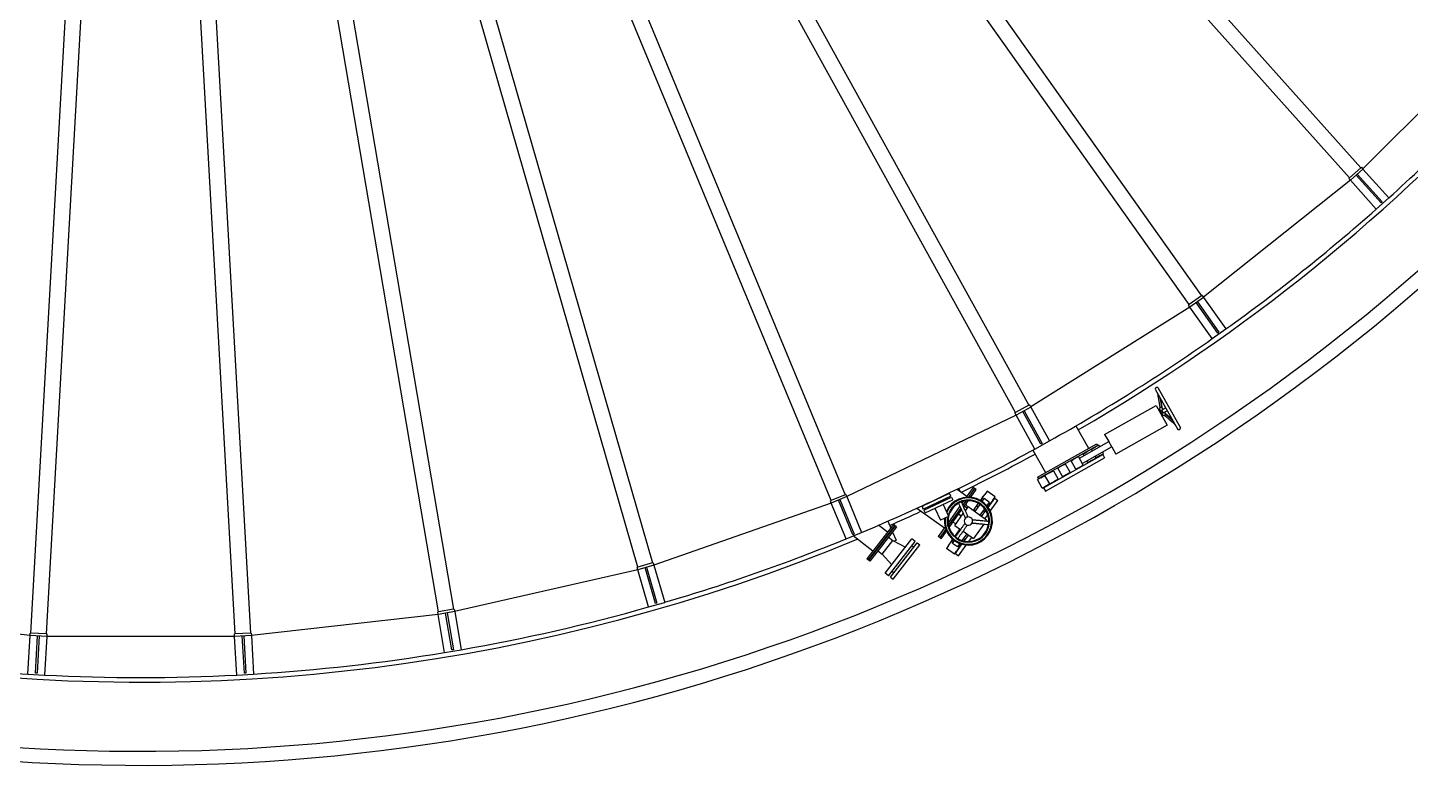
# Model space of a CAD drawing. Header units: millimetres. Extents: x 0 to 157650, y 0 to 89100.
# Drawn here: x 25551 to 34618, y 18890 to 23728 of the extents above; entities that cross this region are included whole.
import ezdxf

# ---------------------------------------------------------------- set-up
doc = ezdxf.new("R2010")
doc.units = ezdxf.units.MM
doc.header["$LTSCALE"] = 150
doc.layers.add('Visible', color=7, linetype='Continuous', lineweight=25)

msp = doc.modelspace()

# ---------------------------------------------------------------- linework, layer by layer
at = {"layer": 'Visible', "color": 9, "true_color": 0xc0c0c0}
for p, q in [((28336.9, 29473), (34292.6, 22809.2)), ((34218, 22742.6), (28239, 29432.5)), ((33166.8, 21911.4), (27922.8, 29301.5)), ((28017.5, 29340.7), (33248.4, 21969.2)), ((27714.8, 29215.3), (32116.7, 21251.5)), ((32029.2, 21203.1), (27621.8, 29176.8)), ((30819.4, 20626.6), (27327.8, 29055)), ((27420.2, 29093.3), (30911.8, 20664.9)), ((29552.7, 20189.3), (27033.2, 28933)), ((27126.2, 28971.5), (29648.8, 20217)), ((25572.6, 19757.5), (26075.3, 28715.8)), ((26173.2, 28675.2), (25672.5, 19751.9)), ((26912.7, 19751.9), (26411.2, 28675.3)), ((26509, 28715.9), (27012.6, 19757.6)), ((27181.8, 26749.1), (28343.6, 19913.2)), ((28245, 19896.5), (27089.5, 26695.1)), ((35145.6, 23639.7), (34306.8, 22800.8)), ((34292.6, 22809.2), (34218, 22742.6)), ((34307, 22800.6), (34224.9, 22727.3)), ((34425.5, 22577.9), (34262.2, 22760.6)), ((34269.7, 22767.3), (34432.9, 22584.6)), ((34296.3, 22812.5), (34292.6, 22809.2)), ((34296.3, 22812.5), (34307, 22800.6)), ((34307, 22800.6), (34476.2, 22611.2)), ((34224.8, 22727.5), (33261.6, 21959.3)), ((34218, 22742.6), (34214.3, 22739.2)), ((34224.9, 22727.3), (34214.3, 22739.2)), ((34394.2, 22537.9), (34224.9, 22727.3)), ((34394.2, 22537.9), (34476.2, 22611.2)), ((34432.9, 22584.6), (34425.5, 22577.9)), ((33248.4, 21969.2), (33166.8, 21911.4)), ((33261.7, 21959.1), (33172, 21895.4)), ((33252.5, 21972.1), (33248.4, 21969.2)), ((33252.5, 21972.1), (33261.7, 21959.1)), ((33261.7, 21959.1), (33408.7, 21751.9)), ((33171.9, 21895.6), (32128.7, 21240.1)), ((33166.8, 21911.4), (33162.8, 21908.5)), ((33172, 21895.4), (33162.8, 21908.5)), ((33319, 21688.3), (33172, 21895.4)), ((33354.6, 21724.5), (33212.8, 21924.4)), ((33220.9, 21930.1), (33362.7, 21730.3)), ((33319, 21688.3), (33408.7, 21751.9)), ((33362.7, 21730.3), (33354.6, 21724.5)), ((32116.7, 21251.5), (32029.2, 21203.1)), ((32128.8, 21239.9), (32032.6, 21186.7)), ((32085.1, 21215.7), (32203.6, 21001.3)), ((32121.1, 21253.9), (32116.7, 21251.5)), ((32121.1, 21253.9), (32128.8, 21239.9)), ((32128.8, 21239.9), (32251.7, 21017.6)), ((32032.4, 21186.9), (30922.5, 20652.3)), ((32029.2, 21203.1), (32024.8, 21200.7)), ((32032.6, 21186.7), (32024.8, 21200.7)), ((32155.4, 20964.4), (32032.6, 21186.7)), ((32194.8, 20996.4), (32076.3, 21210.9)), ((32155.4, 20964.4), (32251.7, 21017.6)), ((32203.6, 21001.3), (32194.8, 20996.4)), ((30820.8, 20610.2), (29658, 20203.2)), ((30819.4, 20626.6), (30814.8, 20624.7)), ((30820.9, 20609.9), (30814.8, 20624.7)), ((30911.8, 20664.9), (30819.4, 20626.6)), ((30922.6, 20652), (30820.9, 20609.9)), ((30918.1, 20375.3), (30820.9, 20609.9)), ((30960.9, 20402.7), (30867.1, 20629.1)), ((30876.4, 20632.9), (30970.1, 20406.6)), ((30916.4, 20666.8), (30911.8, 20664.9)), ((30916.4, 20666.8), (30922.6, 20652)), ((30922.6, 20652), (31019.8, 20417.4)), ((30918.1, 20375.3), (31019.8, 20417.4)), ((30970.1, 20406.6), (30960.9, 20402.7)), ((29653.6, 20218.3), (29648.8, 20217)), ((29653.6, 20218.3), (29658, 20203)), ((29552.3, 20172.8), (28351.1, 19898.6)), ((29552.7, 20189.3), (29547.9, 20187.9)), ((29552.3, 20172.5), (29547.9, 20187.9)), ((29658, 20203), (29552.3, 20172.5)), ((29622.7, 19928.4), (29552.3, 20172.5)), ((29648.8, 20217), (29552.7, 20189.3)), ((29668.2, 19950.9), (29600.4, 20186.4)), ((29610, 20189.1), (29677.8, 19953.7)), ((29658, 20203), (29728.4, 19958.9)), ((29622.7, 19928.4), (29728.4, 19958.9)), ((29677.8, 19953.7), (29668.2, 19950.9)), ((25566.8, 19742.1), (24342.5, 19879.9)), ((28242.7, 19880.1), (27018.4, 19742.1)), ((28245, 19896.5), (28240.1, 19895.6)), ((28242.7, 19879.9), (28240.1, 19895.6)), ((28351.2, 19898.3), (28242.7, 19879.9)), ((28285.3, 19629.5), (28242.7, 19879.9)), ((28343.6, 19913.2), (28245, 19896.5)), ((28333.1, 19646.7), (28292, 19888.2)), ((28301.9, 19889.9), (28342.9, 19648.4)), ((28348.5, 19914.1), (28343.6, 19913.2)), ((28348.5, 19914.1), (28351.2, 19898.3)), ((28351.2, 19898.3), (28393.7, 19647.9)), ((25552.5, 19488.2), (25566.7, 19741.8)), ((25566.7, 19741.8), (25567.6, 19757.8)), ((25676.6, 19735.6), (25566.7, 19741.8)), ((25572.6, 19757.5), (25567.6, 19757.8)), ((25672.5, 19751.9), (25572.6, 19757.5)), ((25602.9, 19494.4), (25616.7, 19739)), ((25626.6, 19738.4), (25612.9, 19493.8)), ((25676.6, 19735.6), (25662.3, 19482)), ((25677.5, 19751.6), (25672.5, 19751.9)), ((25677.5, 19751.6), (25676.6, 19735.6)), ((26908.6, 19735.9), (25676.6, 19735.9)), ((26912.7, 19751.9), (26907.7, 19751.7)), ((26908.6, 19735.7), (26907.7, 19751.7)), ((27018.4, 19741.9), (26908.6, 19735.7)), ((26922.9, 19482.1), (26908.6, 19735.7)), ((27012.6, 19757.6), (26912.7, 19751.9)), ((26972.3, 19493.9), (26958.5, 19738.5)), ((26968.5, 19739.1), (26982.3, 19494.4)), ((27017.5, 19757.8), (27012.6, 19757.6)), ((27017.5, 19757.8), (27018.4, 19741.9)), ((27018.4, 19741.9), (27032.7, 19488.3)), ((28285.3, 19629.5), (28393.7, 19647.9)), ((28342.9, 19648.4), (28333.1, 19646.7)), ((25612.9, 19493.8), (25602.9, 19494.4)), ((26982.3, 19494.4), (26972.3, 19493.9)), ((25552.5, 19488.2), (25662.3, 19482)), ((26922.9, 19482.1), (27032.7, 19488.3))]:
    msp.add_line(p, q, dxfattribs=at)
at = {"layer": 'Visible'}
for p, q in [((32944.6, 21357.7), (33093.8, 21092.6)), ((32962, 21367.5), (33111.2, 21102.4)), ((32612.8, 21060.2), (32950.1, 21250)), ((32950.1, 21250), (33023.2, 21120.1)), ((32974.5, 21223), (32967.5, 21219)), ((32986.9, 21238.6), (32970.8, 21229.5)), ((32970.8, 21229.5), (32997.8, 21181.6)), ((32986.4, 21218.2), (32996.2, 21200.8)), ((32986.9, 21238.6), (32995.5, 21223.3)), ((32994.1, 21188.1), (32987.1, 21184.2)), ((33013.9, 21190.6), (32997.8, 21181.6)), ((33005.3, 21205.9), (33013.9, 21190.6)), ((32425.1, 21116.5), (32508, 20969.1)), ((32612.8, 21060.2), (32639.6, 21012.7)), ((33023.2, 21120.1), (32685.9, 20930.4)), ((32142.8, 20957.6), (32225.7, 20810.2)), ((32173, 20780.6), (32560.8, 20998.8)), ((32178.8, 20770.1), (32566.7, 20988.3)), ((32447.8, 20904.8), (32639.6, 21012.7)), ((32659.2, 20977.9), (32467.4, 20869.9)), ((32471.2, 20931.7), (32495.4, 20945.4)), ((32526.3, 20962.7), (32495.4, 20945.4)), ((32526.3, 20962.7), (32553.3, 20977.9)), ((32532.1, 20952.3), (32526.3, 20962.7)), ((32536.1, 20968.2), (32534.8, 20970.4)), ((32575, 20990.1), (32553.3, 20977.9)), ((32560.8, 20998.8), (32566.7, 20988.3)), ((32580.9, 20979.7), (32575, 20990.1)), ((32606.4, 20934.4), (32600.5, 20944.8)), ((32659.2, 20977.9), (32639.6, 21012.7)), ((32659.2, 20977.9), (32685.9, 20930.4)), ((32212.7, 20710), (32600.5, 20928.2)), ((32225.4, 20687.3), (32613.2, 20905.5)), ((32343, 20859.6), (32306.1, 20838.8)), ((32343, 20859.6), (32354.7, 20866.2)), ((32354.7, 20866.2), (32386, 20810.4)), ((32393.3, 20887.9), (32405, 20894.5)), ((32424.7, 20832.1), (32393.3, 20887.9)), ((32441.9, 20915.2), (32405, 20894.5)), ((32436.4, 20838.7), (32473.3, 20859.5)), ((32473.3, 20859.5), (32441.9, 20915.2)), ((32477.1, 20921.3), (32471.2, 20931.7)), ((32502.6, 20876), (32496.7, 20886.4)), ((32526.8, 20889.6), (32502.6, 20876)), ((32526.8, 20889.6), (32557.6, 20906.9)), ((32557.6, 20906.9), (32551.8, 20917.4)), ((32584.7, 20922.2), (32557.6, 20906.9)), ((32568.7, 20910.3), (32567.5, 20912.5)), ((32584.7, 20922.2), (32606.4, 20934.4)), ((32600.5, 20928.2), (32613.2, 20905.5)), ((32173, 20780.6), (32178.8, 20770.1)), ((32194.6, 20776.1), (32173, 20763.9)), ((32204.4, 20708.2), (32173, 20763.9)), ((32194.6, 20776.1), (32221.7, 20791.3)), ((32211.9, 20785.8), (32210.6, 20788)), ((32252.5, 20808.7), (32221.7, 20791.3)), ((32253.1, 20735.6), (32221.7, 20791.3)), ((32252.5, 20808.7), (32276.8, 20822.3)), ((32276.8, 20822.3), (32308.2, 20766.6)), ((32308.2, 20766.6), (32283.9, 20752.9)), ((32337.5, 20783.1), (32306.1, 20838.8)), ((32337.5, 20783.1), (32374.3, 20803.8)), ((32386, 20810.4), (32374.3, 20803.8)), ((32436.4, 20838.7), (32424.7, 20832.1)), ((31646, 20701.2), (31710.5, 20655.4)), ((31655, 20705.6), (31662.9, 20689.3)), ((31750.7, 20712), (31705.6, 20648.6)), ((31760.5, 20705.1), (31720.8, 20649.2)), ((31760.5, 20705.1), (31720.8, 20649.2)), ((31735, 20648.5), (31770.3, 20698.1)), ((31760.5, 20705.1), (31750.7, 20712)), ((31770.3, 20698.1), (31760.5, 20705.1)), ((31842.9, 20687.2), (31828.5, 20666.9)), ((31895, 20650.1), (31842.9, 20687.2)), ((32204.4, 20708.2), (32226, 20720.4)), ((32212.7, 20710), (32225.4, 20687.3)), ((32253.1, 20735.6), (32226, 20720.4)), ((32244.5, 20727.9), (32243.3, 20730)), ((32253.1, 20735.6), (32283.9, 20752.9)), ((31589.7, 20669.7), (31423.3, 20591.2)), ((31605.3, 20655.5), (31424.4, 20570.2)), ((31427.4, 20563.8), (31608.3, 20649.2)), ((31435.9, 20545.8), (31616.8, 20631.1)), ((31579, 20638.7), (31454.2, 20579.8)), ((31466.3, 20611.5), (31464.8, 20614.8)), ((31546.7, 20649.4), (31545.2, 20652.7)), ((31553.5, 20601.2), (31590.2, 20523.4)), ((31580.3, 20635.9), (31579, 20638.7)), ((31663.9, 20589.9), (31586.6, 20481.3)), ((31605.3, 20655.5), (31600.4, 20665.9)), ((31608.3, 20649.2), (31616.8, 20631.1)), ((31685.9, 20620.9), (31677.3, 20608.7)), ((31703, 20624.2), (31683, 20596.1)), ((31703, 20624.2), (31683, 20596.1)), ((31688.8, 20583.5), (31718.5, 20625.3)), ((31710.7, 20574.7), (31693.1, 20589.6)), ((31699.8, 20559.4), (31717.7, 20584.6)), ((31703.9, 20604.8), (31714.4, 20583.2)), ((31712.6, 20582.3), (31705.7, 20579)), ((31712.6, 20582.3), (31714.4, 20583.2)), ((31839.2, 20498.2), (31717.7, 20584.6)), ((31784.1, 20608.8), (31750.3, 20561.4)), ((31762.2, 20553), (31796.4, 20601.1)), ((31773.8, 20590.1), (31786.3, 20607.6)), ((31783.6, 20583.2), (31773.8, 20590.1)), ((31815, 20652.2), (31798, 20628.4)), ((31810.5, 20641.6), (31800.2, 20627.1)), ((31810.3, 20620.6), (31823.3, 20638.9)), ((31810.5, 20641.6), (31828.5, 20666.9)), ((31820.3, 20634.7), (31810.5, 20641.6)), ((31817, 20650.8), (31815, 20652.2)), ((31855.9, 20615.8), (31823.3, 20638.9)), ((31855.9, 20615.8), (31840, 20593.4)), ((31847.7, 20583.6), (31862.6, 20604.5)), ((31849.2, 20581.4), (31892.4, 20642)), ((31862.6, 20604.5), (31852.8, 20611.5)), ((31880.6, 20629.8), (31862.6, 20604.5)), ((31863.4, 20556.4), (31913.5, 20626.9)), ((31871.2, 20612.2), (31869.2, 20613.7)), ((31880.6, 20629.8), (31895, 20650.1)), ((31892.4, 20642), (31913.5, 20626.9)), ((31191, 20490.9), (31210.3, 20446.4)), ((31380.7, 20575.8), (31562.1, 20446.8)), ((31424.4, 20570.2), (31419.5, 20580.6)), ((31427.4, 20563.8), (31435.9, 20545.8)), ((31455.4, 20577.1), (31454.2, 20579.8)), ((31499.2, 20575.6), (31535.9, 20497.8)), ((31535.9, 20497.8), (31537.7, 20498.7)), ((31588.4, 20522.6), (31537.7, 20498.7)), ((31588.4, 20522.6), (31590.2, 20523.4)), ((31669.6, 20577.3), (31589.1, 20464.1)), ((31669.6, 20577.3), (31589.1, 20464.1)), ((31593.1, 20449.1), (31675.4, 20564.7)), ((31631.4, 20463.2), (31686.4, 20540.6)), ((31674.4, 20523.7), (31655.7, 20537)), ((31656, 20537.4), (31674.7, 20524.1)), ((31754.3, 20562.7), (31752.4, 20559.9)), ((31764.1, 20555.8), (31754.3, 20562.7)), ((31825.6, 20573.2), (31794.7, 20529.8)), ((31806.5, 20525.6), (31796.7, 20532.6)), ((31804.5, 20522.8), (31806.5, 20525.6)), ((31806.6, 20521.4), (31834.3, 20560.4)), ((31826, 20553), (31816.2, 20560)), ((31832.9, 20562.7), (31826, 20553)), ((31827.7, 20506.3), (31846.8, 20533.1)), ((31839.2, 20498.2), (31834, 20490.9)), ((31228.1, 20469.3), (31053.4, 20244.2)), ((31237.6, 20462), (31062.8, 20236.9)), ((31239.2, 20460.8), (31064.4, 20235.6)), ((31248.7, 20453.4), (31073.9, 20228.3)), ((31189.5, 20419.6), (31131.1, 20464.9)), ((31135.9, 20467), (31139.7, 20458.2)), ((31217.1, 20435.5), (31218.6, 20434.3)), ((31222.1, 20419.2), (31245.2, 20366.1)), ((31237.6, 20462), (31228.1, 20469.3)), ((31248.7, 20453.4), (31239.2, 20460.8)), ((31566.9, 20453.7), (31521.8, 20390.2)), ((31571.3, 20439.1), (31531.5, 20383.2)), ((31571.3, 20439.1), (31531.5, 20383.2)), ((31541.3, 20376.3), (31576.7, 20425.9)), ((31638.4, 20473), (31618.5, 20484.8)), ((31664, 20440), (31630.2, 20392.6)), ((31631.4, 20463.2), (31668.4, 20436.8)), ((31632.1, 20390.9), (31644.5, 20408.4)), ((31644.5, 20408.4), (31647, 20406.6)), ((31666, 20438.5), (31664, 20435.8)), ((31666.5, 20434), (31664, 20435.8)), ((31708.4, 20408.4), (31677.5, 20365)), ((31684.7, 20425.2), (31752.8, 20376.8)), ((31692.4, 20360.9), (31720.2, 20400)), ((31716.2, 20398.7), (31706.4, 20405.6)), ((31716.2, 20398.7), (31718.1, 20401.4)), ((31820.6, 20472.1), (31752.8, 20376.8)), ((31092, 20294), (30963.2, 20394)), ((31154, 20274.2), (31224.1, 20364.4)), ((31175, 20149.8), (31349.8, 20374.9)), ((31196.2, 20385.9), (31224, 20364.3)), ((31196.3, 20133.2), (31371.1, 20358.3)), ((31208.2, 20124), (31382.9, 20349.1)), ((31224.1, 20364.4), (31307.6, 20320.6)), ((31225.5, 20110.5), (31400.3, 20335.7)), ((31243.4, 20365.3), (31231.9, 20360.3)), ((31243.4, 20365.3), (31245.2, 20366.1)), ((31360.6, 20320.3), (31348.7, 20329.5)), ((31371.1, 20358.3), (31349.8, 20374.9)), ((31382.9, 20349.1), (31400.3, 20335.7)), ((31531.5, 20383.2), (31521.8, 20390.2)), ((31541.3, 20376.3), (31531.5, 20383.2)), ((31589.9, 20331.6), (31575.5, 20311.3)), ((31627.6, 20274.2), (31575.5, 20311.3)), ((31589.9, 20331.6), (31607.9, 20356.9)), ((31616.3, 20373), (31599.3, 20349.1)), ((31601.4, 20347.7), (31599.3, 20349.1)), ((31618.2, 20371.3), (31607.9, 20356.9)), ((31617.7, 20349.9), (31607.9, 20356.9)), ((31614.6, 20345.6), (31627.7, 20363.9)), ((31647.2, 20322.4), (31614.6, 20345.6)), ((31634.4, 20279.4), (31677.5, 20340)), ((31660, 20319.8), (31642.1, 20294.5)), ((31663.1, 20344.7), (31647.2, 20322.4)), ((31660, 20319.8), (31650.3, 20326.7)), ((31655.5, 20309.1), (31653.5, 20310.6)), ((31655.6, 20264.3), (31705.7, 20334.8)), ((31660, 20319.8), (31675, 20340.7)), ((31686.9, 20378.2), (31696.7, 20371.3)), ((31696.7, 20371.3), (31689.8, 20361.5)), ((31722.3, 20358.1), (31741.4, 20384.9)), ((31062.8, 20236.9), (31053.4, 20244.2)), ((31073.9, 20228.3), (31064.4, 20235.6)), ((31083.4, 20263.3), (31085, 20262.1)), ((31126.3, 20295.8), (31154.1, 20274.3)), ((31154, 20274.2), (31217.2, 20204.1)), ((31627.6, 20274.2), (31642.1, 20294.5)), ((31634.4, 20279.4), (31655.6, 20264.3)), ((31196.3, 20133.2), (31175, 20149.8)), ((31230.6, 20152.9), (31218.7, 20162.1)), ((31208.2, 20124), (31225.5, 20110.5))]:
    msp.add_line(p, q, dxfattribs=at)
at = {"layer": 'Visible', "color": 9, "true_color": 0xc0c0c0}
for radius, start, end in [(12796, 45.6757, 314.3243), (12250, 300.12331, 317.74649), (12220, 312.04628, 317.74534), (12704, 225.20746, 314.32186), (12220, 305.61771, 311.53053), (12250, 231.69857, 292.55367), (12220, 299.18914, 305.10195), (12220, 292.76057, 298.67338), (12250, 296.06134, 298.60785), (12250, 293.6338, 294.6897), (12220, 286.332, 292.24481), (12220, 279.90343, 285.81624), (12220, 260.61771, 266.53053), (12220, 273.47486, 279.38767), (12220, 267.04628, 272.9591)]:
    msp.add_arc((26292, 31685.9), radius, start, end, dxfattribs=at)
at = {"layer": 'Visible'}
for centre, radius, start, end in [((32956.5, 21356.9), 12, 62.92289, 175.80827), ((33099.2, 21103.3), 12, 242.92289, 355.80827), ((31426.7, 20584), 8, 115.25179, 205.25179), ((31460.7, 20590.6), 7, 230.62872, 295.25179), ((31719.8, 20491.7), 157.5, 173.02768, 156.41087), ((31719.8, 20491.7), 152.1, 171.74451, 158.20253), ((31566.5, 20640.5), 7, 295.25179, 359.87485), ((31719.8, 20491.7), 138.9, 168.03865, 163.53673), ((31593.2, 20662.5), 8, 25.25179, 115.25179), ((31719.8, 20491.7), 133.6, 118.86363, 166.1386), ((31719.8, 20491.7), 133.6, 110.27827, 118.86363), ((31719.8, 20491.7), 133.6, 358.86363, 110.27827), ((31719.8, 20491.7), 133.6, 166.3025, 230.27827), ((31719.8, 20491.7), 27.5, 135.89464, 213.24727), ((31719.8, 20491.7), 27.5, 93.24727, 135.89464), ((31719.8, 20491.7), 27.5, 15.89464, 93.24727), ((31719.8, 20491.7), 27.5, 333.24727, 15.89464), ((31719.8, 20491.7), 133.6, 238.86363, 350.27827), ((31719.8, 20491.7), 27.5, 213.24727, 255.89464), ((31719.8, 20491.7), 27.5, 255.89464, 333.24727), ((31719.8, 20491.7), 133.6, 350.27827, 358.86363), ((31719.8, 20491.7), 133.6, 230.27827, 238.86363)]:
    msp.add_arc(centre, radius, start, end, dxfattribs=at)
for points, weights in [([(32977.9, 21233.5), (32974.8, 21249.9), (32961.6, 21327.5)], [1.00506725803, 1.34191598388, 1.0182443409]), ([(32975.9, 21302), (32984.4, 21252.3), (32987.1, 21238.3)], [1.10659149782, 1.27776884728, 1]), ([(32992, 21229.6), (32989.3, 21243.6), (32980.8, 21293.3)], [1, 1.27776884727, 1.10659149782]), ([(33014.3, 21233.9), (32991, 21220.8), (32986.4, 21218.2)], [1.0182443409, 1.34433280742, 1]), ([(32996.2, 21200.8), (33000.8, 21203.3), (33024.1, 21216.4)], [1, 1.34433280742, 1.0182443409]), ([(33076.7, 21122.8), (33017.3, 21174.4), (33004.9, 21185.6)], [1.0182443409, 1.34191598388, 1.00506725803]), ([(33057.5, 21157), (33019.4, 21190.1), (33008.9, 21199.6)], [1.10659149782, 1.27776884728, 1]), ([(33013.8, 21190.9), (33024.3, 21181.4), (33062.4, 21148.3)], [1, 1.27776884728, 1.10659149782]), ([(31655.3, 20608.7), (31692.4, 20527.5), (31700, 20510.8)], [1, 1.34371839245, 1]), ([(31718.2, 20519.2), (31710.6, 20535.9), (31673.5, 20617)], [1, 1.34371839244, 1]), ([(31853.4, 20489), (31764.5, 20497.5), (31746.2, 20499.2)], [1, 1.34371839244, 1]), ([(31696.8, 20476.6), (31686.1, 20461.7), (31634.4, 20388.9)], [1, 1.34371839244, 1]), ([(31650.7, 20377.3), (31702.4, 20450.1), (31713.1, 20465)], [1, 1.34371839244, 1]), ([(31744.3, 20479.3), (31762.6, 20477.6), (31851.5, 20469.1)], [1, 1.34371839245, 1])]:
    msp.add_rational_spline(points, weights, degree=2, dxfattribs=at)

doc.saveas('drawing.dxf')
